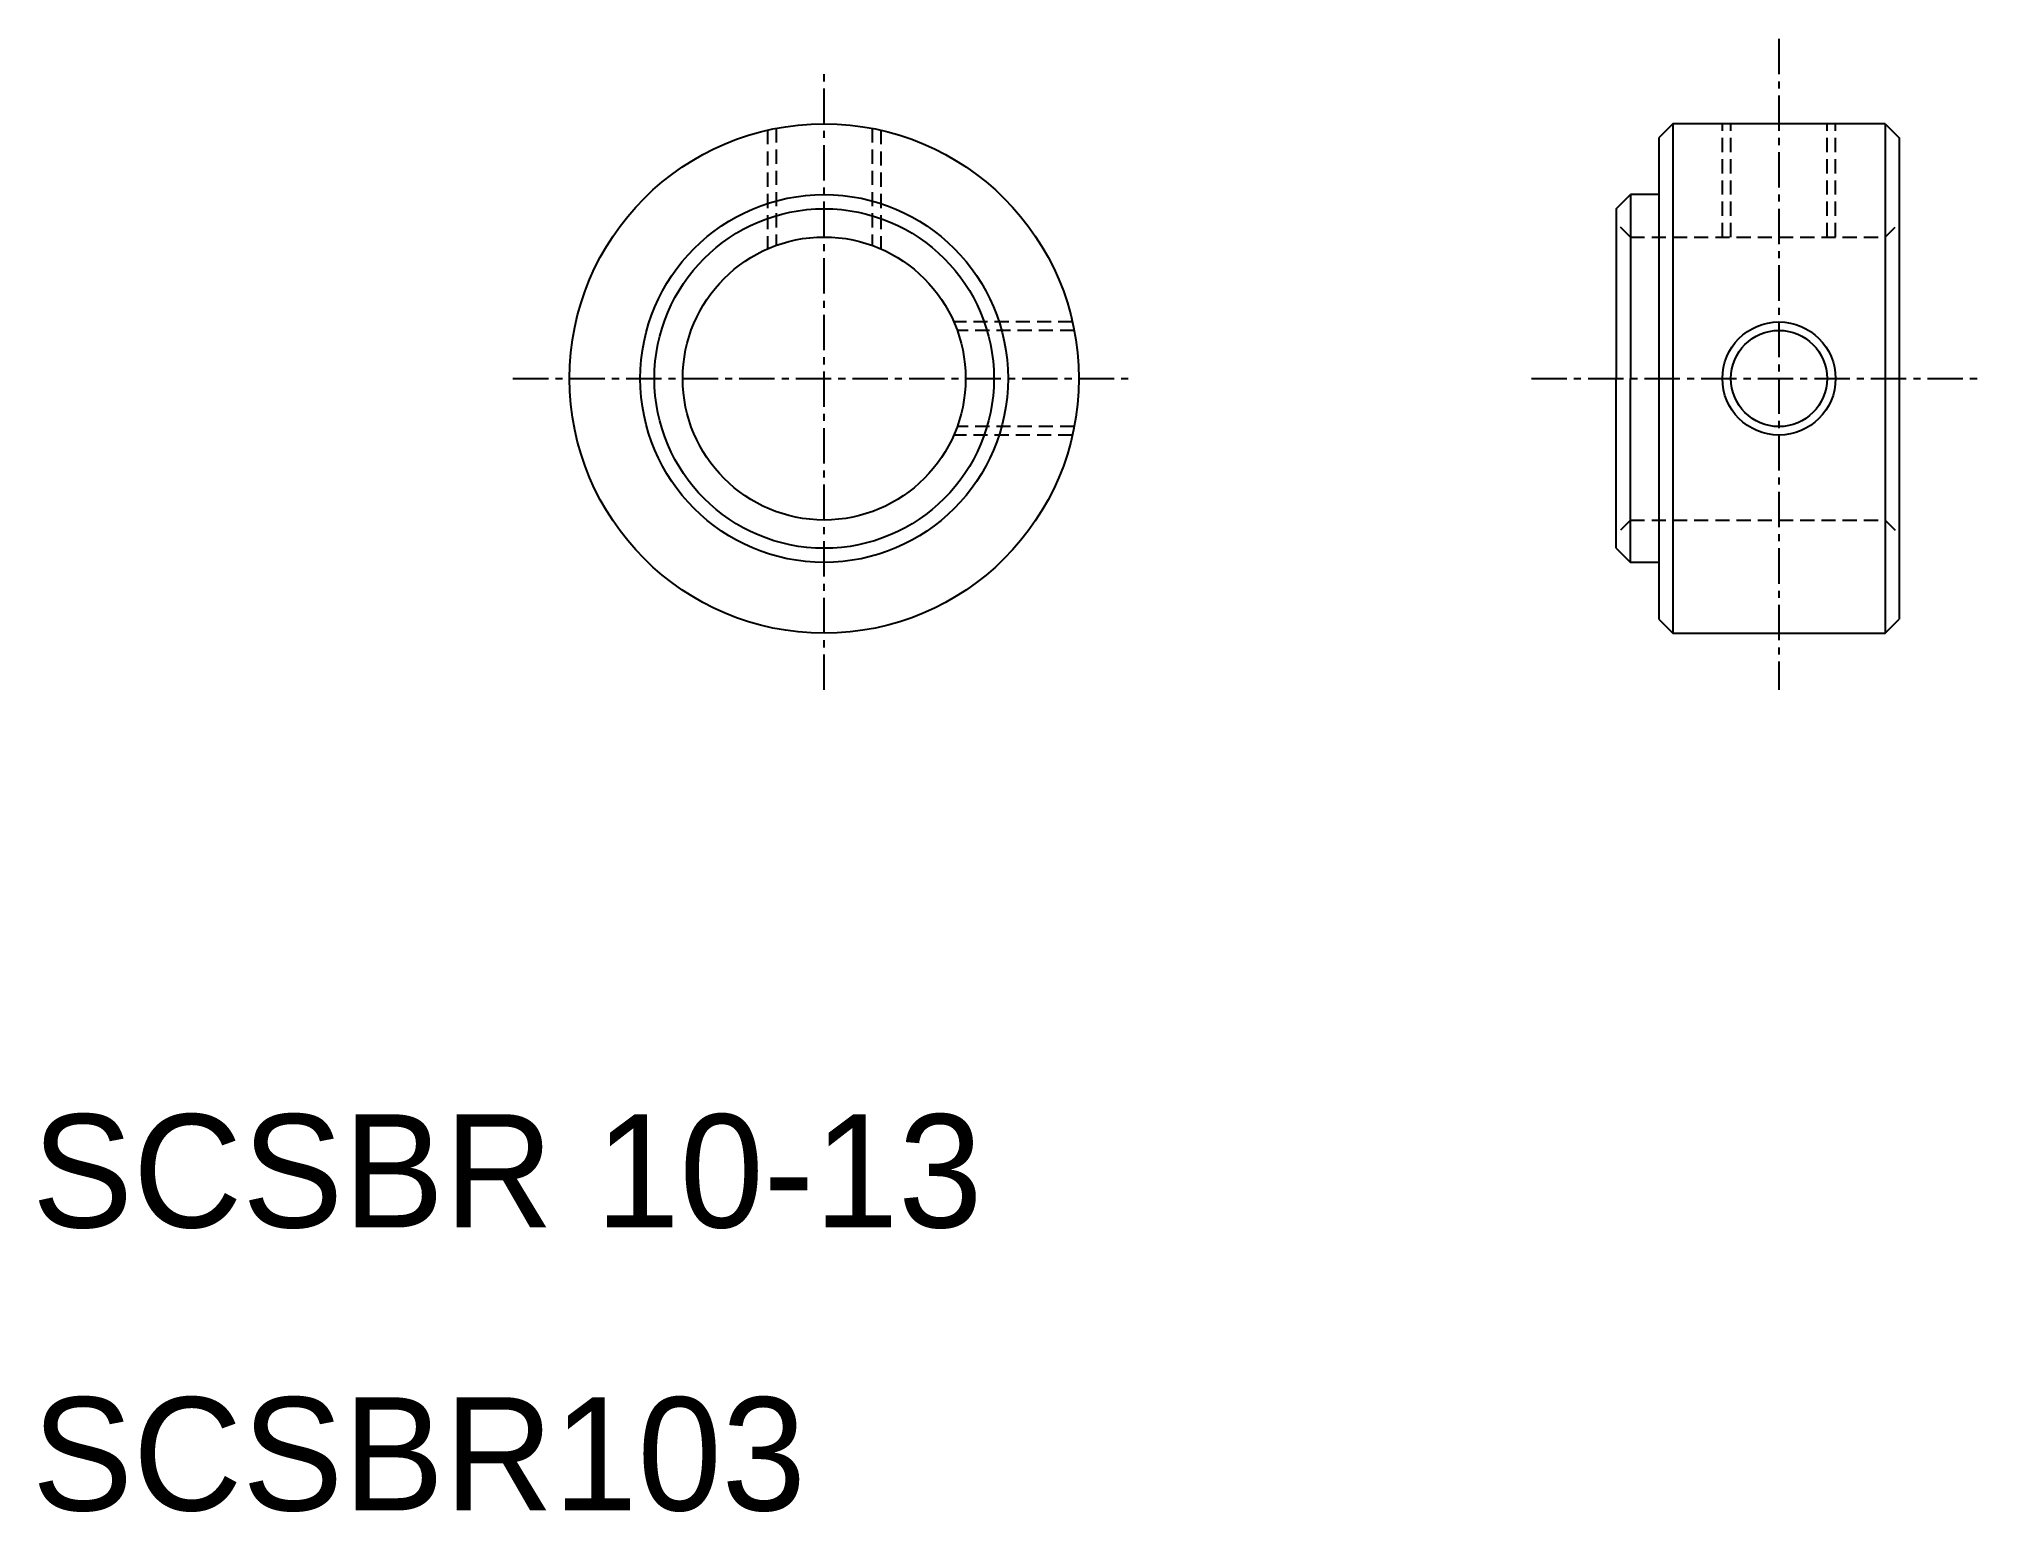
# Model space of a CAD drawing. Extents: x 10.2 to 79, y 9.9 to 62.
import ezdxf

# ---------------------------------------------------------------- set-up
doc = ezdxf.new("R2010")
doc.units = 0
doc.linetypes.add('CENTER', pattern=[2, 1.25, -0.25, 0.25, -0.25])
doc.linetypes.add('DASHED', pattern=[0.75, 0.5, -0.25])
doc.layers.get('0').update_dxf_attribs({"linetype": 'CONTINUOUS'})
doc.layers.add('CENTER', color=1, linetype='CENTER')

msp = doc.modelspace()

# ---------------------------------------------------------------- linework, layer by layer
at = {"color": 3, "linetype": 'DASHED'}
for p, q in [((36, 58.775), (36, 54.583)), ((36.3, 58.838), (36.3, 54.702)), ((39.7, 58.838), (39.7, 54.702)), ((40, 58.775), (40, 54.583)), ((69.75, 55), (69.75, 59)), ((70.05, 55), (70.05, 59)), ((73.45, 55), (73.45, 59)), ((73.75, 55), (73.75, 59)), ((66.5, 55), (66, 55.5)), ((75.5, 55), (76, 55.5)), ((66.5, 55), (75.5, 55)), ((46.775, 52), (42.583, 52)), ((46.838, 51.7), (42.702, 51.7)), ((46.838, 48.3), (42.702, 48.3)), ((46.775, 48), (42.583, 48)), ((66.5, 45), (66, 44.5)), ((66.5, 45), (75.5, 45)), ((75.5, 45), (76, 44.5))]:
    msp.add_line(p, q, dxfattribs=at)
at = {"color": 7, "linetype": 'CONTINUOUS'}
for p, q in [((68, 59), (67.5, 58.5)), ((67.5, 58.5), (67.5, 41.5)), ((75.5, 59), (68, 59)), ((68, 59), (68, 41)), ((75.5, 59), (76, 58.5)), ((75.5, 59), (75.5, 41)), ((76, 58.5), (76, 41.5)), ((66, 56), (66.5, 56.5)), ((66.5, 56.5), (66.5, 50)), ((67.5, 56.5), (66.5, 56.5)), ((66, 56), (66, 50)), ((66, 44), (66, 50)), ((66.5, 43.5), (66.5, 50)), ((66, 44), (66.5, 43.5)), ((67.5, 43.5), (66.5, 43.5)), ((67.5, 41.5), (68, 41)), ((75.5, 41), (76, 41.5)), ((68, 41), (75.5, 41))]:
    msp.add_line(p, q, dxfattribs=at)
for centre, radius in [((38, 50), 9), ((38, 50), 6.5), ((38, 50), 6), ((38, 50), 5), ((71.75, 50), 1.7)]:
    msp.add_circle(centre, radius, dxfattribs=at)
at = {"color": 3, "linetype": 'CONTINUOUS'}
msp.add_circle((71.75, 50), 2, dxfattribs=at)
at = {"layer": 'CENTER', "color": 1, "linetype": 'CENTER'}
for p, q in [((71.75, 62), (71.75, 39)), ((38, 39), (38, 61)), ((27, 50), (49, 50)), ((63, 50), (79, 50))]:
    msp.add_line(p, q, dxfattribs=at)

# ---------------------------------------------------------------- texts
at = {"color": 7, "linetype": 'CONTINUOUS'}
for s, p in [('SCSBR 10-13', (10, 20)), ('SCSBR103', (10, 10))]:
    msp.add_text(s, height=4, dxfattribs=at).set_placement(p)

doc.saveas('drawing.dxf')
